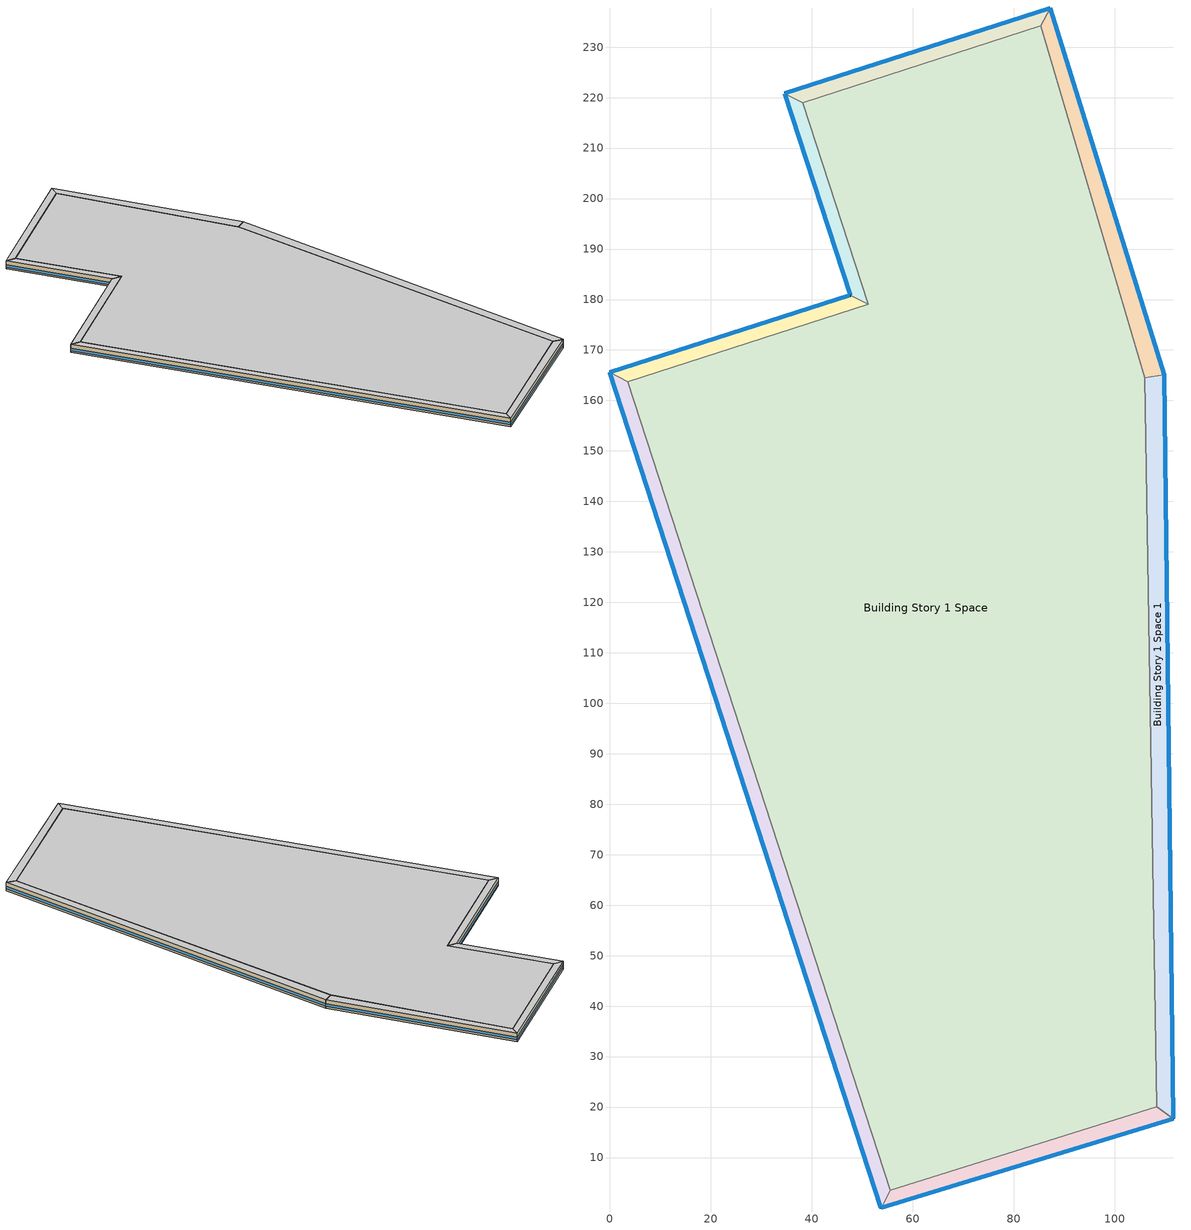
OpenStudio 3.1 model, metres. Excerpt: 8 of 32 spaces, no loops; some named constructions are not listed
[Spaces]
Building Story 1 Space
 floor ground: 105.93,164.49 108.38,20.09 55.57,3.55 3.56,163.73 51.15,179.06 38.19,218.99 85.39,234.21 z0
 wall adiabatic (Typical Interior Wall): 108.38,20.09 105.93,164.49 85.39,234.21 38.19,218.99 51.15,179.06 3.56,163.73 55.57,3.55 108.38,20.09 z0:3.6
 ceiling adiabatic (Typical Interior Floor): 85.39,234.21 38.19,218.99 51.15,179.06 3.56,163.73 55.57,3.55 108.38,20.09 105.93,164.49 z3.6
Building Story 1 Space 1
 floor ground: 109.88,165.12 111.61,17.73 108.38,20.09 105.93,164.49 z0
 wall outside: 111.61,17.73 109.88,165.12 z0:3.6
 wall adiabatic (Typical Interior Wall): 109.88,165.12 105.93,164.49 108.38,20.09 111.61,17.73 z0:3.6
 window: 111.61,17.76 109.88,165.09 z0.76:1.84
 ceiling adiabatic (Typical Interior Ceiling): 105.93,164.49 108.38,20.09 111.61,17.73 109.88,165.12 z3.6
Building Story 1 Space 2
 floor ground: 111.61,17.73 53.73,0 55.57,3.55 108.38,20.09 z0
 wall outside: 53.73,0 111.61,17.73 z0:3.6
 wall adiabatic (Typical Interior Wall): 111.61,17.73 108.38,20.09 55.57,3.55 53.73,0 z0:3.6
 window: 53.75,0.01 111.58,17.72 z0.76:1.84
 ceiling adiabatic (Typical Interior Ceiling): 108.38,20.09 55.57,3.55 53.73,0 111.61,17.73 z3.6
Building Story 1 Space 3
 floor ground: 53.73,0 0,165.55 3.56,163.73 55.57,3.55 z0
 wall outside: 0,165.55 53.73,0 z0:3.6
 wall adiabatic (Typical Interior Wall): 53.73,0 55.57,3.55 3.56,163.73 0,165.55 z0:3.6
 window: 0.01,165.52 53.72,0.02 z0.76:1.84
 ceiling adiabatic (Typical Interior Ceiling): 55.57,3.55 3.56,163.73 0,165.55 53.73,0 z3.6
Building Story 1 Space 4
 floor ground: 0,165.55 47.59,180.88 51.15,179.06 3.56,163.73 z0
 wall outside: 47.59,180.88 0,165.55 z0:3.6
 wall adiabatic (Typical Interior Wall): 0,165.55 3.56,163.73 51.15,179.06 47.59,180.88 z0:3.6
 window: 47.56,180.87 0.02,165.55 z0.76:1.84
 ceiling adiabatic (Typical Interior Ceiling): 3.56,163.73 51.15,179.06 47.59,180.88 0,165.55 z3.6
Building Story 1 Space 5
 floor ground: 47.59,180.88 34.63,220.81 38.19,218.99 51.15,179.06 z0
 wall outside: 34.63,220.81 47.59,180.88 z0:3.6
 wall adiabatic (Typical Interior Wall): 47.59,180.88 51.15,179.06 38.19,218.99 34.63,220.81 z0:3.6
 window: 34.64,220.79 47.58,180.9 z0.76:1.84
 ceiling adiabatic (Typical Interior Ceiling): 51.15,179.06 38.19,218.99 34.63,220.81 47.59,180.88 z3.6
Building Story 1 Space 6
 floor ground: 34.63,220.81 87.23,237.76 85.39,234.21 38.19,218.99 z0
 wall outside: 87.23,237.76 34.63,220.81 z0:3.6
 wall adiabatic (Typical Interior Wall): 34.63,220.81 38.19,218.99 85.39,234.21 87.23,237.76 z0:3.6
 window: 87.2,237.75 34.65,220.82 z0.76:1.84
 ceiling adiabatic (Typical Interior Ceiling): 38.19,218.99 85.39,234.21 87.23,237.76 34.63,220.81 z3.6
Building Story 1 Space 7
 floor ground: 87.23,237.76 109.88,165.12 105.93,164.49 85.39,234.21 z0
 wall outside: 109.88,165.12 87.23,237.76 z0:3.6
 wall adiabatic (Typical Interior Wall): 87.23,237.76 85.39,234.21 105.93,164.49 109.88,165.12 z0:3.6
 window: 109.87,165.14 87.24,237.73 z0.76:1.84
 ceiling adiabatic (Typical Interior Ceiling): 85.39,234.21 105.93,164.49 109.88,165.12 87.23,237.76 z3.6
[Schedule:Ruleset]
Name | Default Day Schedule | Summer Design Day Schedule | Winter Design Day Schedule
RestaurantSitDown BLDG_LIGHT_KITCHEN_SCH_2010_2013 | RestaurantSitDown BLDG_LIGHT_KITCHEN_SCH_2010_2013 Default | RestaurantSitDown BLDG_LIGHT_KITCHEN_SCH_2010_2013 Summer Design Day | RestaurantSitDown BLDG_LIGHT_KITCHEN_SCH_2010_2013 Winter Design Day
RestaurantSitDown Rest_GAS_EQUIP_SCH | RestaurantSitDown Rest_GAS_EQUIP_SCH Default | RestaurantSitDown Rest_GAS_EQUIP_SCH Summer Design Day | RestaurantSitDown Rest_GAS_EQUIP_SCH Winter Design Day
OfficeLarge BLDG_LIGHT_SCH_2013 | OfficeLarge BLDG_LIGHT_SCH_2013 Default | OfficeLarge BLDG_LIGHT_SCH_2013 Summer Design Day | OfficeLarge BLDG_LIGHT_SCH_2013 Winter Design Day
DataCenter_EQUIP_SCH | Schedule Day 17 | DataCenter_EQUIP_SCH Summer Design Day | DataCenter_EQUIP_SCH Winter Design Day 11
OfficeLarge BLDG_OCC_SCH | OfficeLarge BLDG_OCC_SCH Default | OfficeLarge BLDG_OCC_SCH Summer Design Day | OfficeLarge BLDG_OCC_SCH Winter Design Day
OfficeLarge BLDG_EQUIP_SCH | OfficeLarge BLDG_EQUIP_SCH Default | OfficeLarge BLDG_EQUIP_SCH Summer Design Day | OfficeLarge BLDG_EQUIP_SCH Winter Design Day
Elevator Schedule 1 | 42 space(s) Occ Sch Default 1 | 42 space(s) Occ Sch Summer Design Day 1 | 42 space(s) Occ Sch Winter Design Day 1
Elevator Schedule 2 | 42 space(s) Occ Sch Default 2 | 42 space(s) Occ Sch Summer Design Day 2 | 42 space(s) Occ Sch Winter Design Day 2
Elevator Schedule 3 | 42 space(s) Occ Sch Default 3 | 42 space(s) Occ Sch Summer Design Day 3 | 42 space(s) Occ Sch Winter Design Day 3
[Schedule:Day]
RestaurantSitDown BLDG_LIGHT_KITCHEN_SCH_2010_2013 Default: 1, 0, 0.16446, 6, 0, 0.15, 8, 0, 0.24669, 10, 0, 0.41115, 16, 0, 0.57561, 22, 0, 0.49338, 23, 0, 0.41115, 24, 0, 0.24669
RestaurantSitDown BLDG_LIGHT_KITCHEN_SCH_2010_2013 Sat Day: 1, 0, 0.16446, 6, 0, 0.15, 8, 0, 0.24669, 10, 0, 0.49338, 17, 0, 0.65784, 22, 0, 0.74007, 23, 0, 0.41115, 24, 0, 0.24669
RestaurantSitDown BLDG_LIGHT_KITCHEN_SCH_2010_2013 Summer Design Day; OfficeLarge BLDG_LIGHT_SCH_2013 Summer Design Day; DataCenter_EQUIP_SCH Summer Design Day; DataCenter_EQUIP_SCH Wknd|Wkdy|Hol Day 3; DataCenter_EQUIP_SCH Wknd|Wkdy|Hol Day 7; DataCenter_EQUIP_SCH Wknd|Wkdy|Hol Day 11; OfficeLarge BLDG_EQUIP_SCH Summer Design Day; 42 space(s) Occ Sch Summer Design Day 1; 42 space(s) Occ Sch Winter Design Day 1; 42 space(s) Occ Sch Summer Design Day 2; 42 space(s) Occ Sch Winter Design Day 2; 42 space(s) Occ Sch Summer Design Day 3; 42 space(s) Occ Sch Winter Design Day 3: 24, 0, 1
RestaurantSitDown BLDG_LIGHT_KITCHEN_SCH_2010_2013 Wkdy Day: 1, 0, 0.123345, 5, 0, 0.15, 6, 0, 0.16446, 8, 0, 0.32892, 10, 0, 0.49338, 22, 0, 0.74007, 23, 0, 0.41115, 24, 0, 0.24669
RestaurantSitDown BLDG_LIGHT_KITCHEN_SCH_2010_2013 Winter Design Day; RestaurantSitDown Rest_GAS_EQUIP_SCH Winter Design Day; OfficeLarge BLDG_LIGHT_SCH_2013 Winter Design Day; Schedule Day 17; OfficeLarge BLDG_OCC_SCH Winter Design Day; OfficeLarge BLDG_EQUIP_SCH Winter Design Day: 24, 0, 0
RestaurantSitDown Rest_GAS_EQUIP_SCH Default; RestaurantSitDown Rest_GAS_EQUIP_SCH Default|Sat|Wkdy Day: 1, 0, 0.03, 2, 0, 0.02, 3, 0, 0.03, 4, 0, 0.02, 5, 0, 0.05, 6, 0, 0.12, 7, 0, 0.13, 8, 0, 0.15, 9, 0, 0.18, 10, 0, 0.21, 11, 0, 0.26, 12, 0, 0.29, 13, 0, 0.27, 14, 0, 0.25, 16, 0, 0.23, 18, 0, 0.26, 19, 0, 0.24, 20, 0, 0.22, 21, 0, 0.2, 22, 0, 0.18, 23, 0, 0.09, 24, 0, 0.03
RestaurantSitDown Rest_GAS_EQUIP_SCH Summer Design Day: 24, 0, 0.29
OfficeLarge BLDG_LIGHT_SCH_2013 Default: 5, 0, 0.05, 18, 0, 0.0452801, 24, 0, 0.05
OfficeLarge BLDG_LIGHT_SCH_2013 Sat Day: 6, 0, 0.05, 8, 0, 0.0905601, 12, 0, 0.27168, 17, 0, 0.13584, 19, 0, 0.0452801, 24, 0, 0.05
OfficeLarge BLDG_LIGHT_SCH_2013 Wkdy Day: 5, 0, 0.05, 6, 0, 0.1, 7, 0, 0.0905601, 8, 0, 0.27168, 17, 0, 0.815041, 18, 0, 0.452801, 20, 0, 0.27168, 22, 0, 0.18112, 23, 0, 0.0905601, 24, 0, 0.0452801
DataCenter_EQUIP_SCH Wknd|Wkdy|Hol Day; DataCenter_EQUIP_SCH Wknd|Wkdy|Hol Day 4; DataCenter_EQUIP_SCH Wknd|Wkdy|Hol Day 8; DataCenter_EQUIP_SCH Winter Design Day 11: 24, 0, 0.25
DataCenter_EQUIP_SCH Wknd|Wkdy|Hol Day 1; DataCenter_EQUIP_SCH Wknd|Wkdy|Hol Day 5; DataCenter_EQUIP_SCH Wknd|Wkdy|Hol Day 9: 24, 0, 0.5
DataCenter_EQUIP_SCH Wknd|Wkdy|Hol Day 2; DataCenter_EQUIP_SCH Wknd|Wkdy|Hol Day 6; DataCenter_EQUIP_SCH Wknd|Wkdy|Hol Day 10: 24, 0, 0.75
OfficeLarge BLDG_OCC_SCH Default: 6, 0, 0, 18, 0, 0.05, 24, 0, 0
OfficeLarge BLDG_OCC_SCH Sat Day: 6, 0, 0, 8, 0, 0.1, 12, 0, 0.3, 17, 0, 0.1, 19, 0, 0.05, 24, 0, 0
OfficeLarge BLDG_OCC_SCH Summer Design Day: 6, 0, 0, 22, 0, 1, 24, 0, 0.05
OfficeLarge BLDG_OCC_SCH Wkdy Day: 6, 0, 0, 7, 0, 0.1, 8, 0, 0.2, 12, 0, 0.95, 13, 0, 0.5, 17, 0, 0.95, 18, 0, 0.3, 22, 0, 0.1, 24, 0, 0.05
OfficeLarge ACTIVITY_SCH Default; OfficeLarge ACTIVITY_SCH Winter Design Day; OfficeLarge ACTIVITY_SCH Summer Design Day: 24, 0, 120
OfficeLarge BLDG_EQUIP_SCH Default: 24, 0, 0.3
OfficeLarge BLDG_EQUIP_SCH Sat Day: 6, 0, 0.3, 8, 0, 0.4, 12, 0, 0.5, 17, 0, 0.35, 24, 0, 0.3
OfficeLarge BLDG_EQUIP_SCH Wkdy Day: 8, 0, 0.4, 12, 0, 0.9, 13, 0, 0.8, 17, 0, 0.9, 18, 0, 0.5, 24, 0, 0.4
42 space(s) Occ Sch Default 1: 1, 0, 0.0582239, 4, 0, 0, 5, 0, 0.0582239, 6, 0, 0.0690704, 7, 0, 0.36019, 8, 0, 0.0813489, 9, 0, 0, 10, 0, 0.232895, 11, 0, 0.349343, 12, 0, 0.300534, 13, 0, 0.0676384, 14, 0, 0.349343, 15, 0, 0.232895, 16, 0, 0.0582239, 17, 0, 0.220617, 18, 0, 0.32765, 20, 0, 0, 21, 0, 0.349343, 22, 0, 0.180095, 23, 0, 0.174672, 24, 0, 0
42 space(s) Occ Sch Sunday 1: 1, 0, 0.0582239, 5, 0, 0, 6, 0, 0.0636471, 7, 0, 0.524015, 8, 0, 0, 9, 0, 0.349343, 10, 0, 0, 11, 0, 0.116448, 12, 0, 0.232895, 13, 0, 0, 14, 0, 0.232895, 15, 0, 0.116448, 16, 0, 0.0582239, 17, 0, 0.116448, 18, 0, 0.227472, 19, 0, 0.116448, 20, 0, 0.0582239, 21, 0, 0.407567, 22, 0, 0.174672, 24, 0, 0
42 space(s) Occ Sch Saturday 1: 1, 0, 0.0582239, 5, 0, 0, 6, 0, 0.0690704, 7, 0, 0.524015, 8, 0, 0.021693, 9, 0, 0.116448, 10, 0, 0.232895, 11, 0, 0.291119, 12, 0, 0.0365308, 13, 0, 0, 14, 0, 0.174672, 15, 0, 0.0582239, 16, 0, 0, 17, 0, 0.00542326, 18, 0, 0.465791, 19, 0, 0.227472, 20, 0, 0.232895, 21, 0, 0.0582239, 22, 0, 0.116448, 23, 0, 0.232895, 24, 0, 0
42 space(s) Occ Sch Default 2; 42 space(s) Occ Sch Default 3: 1, 0, 1, 4, 0, 0, 5, 0, 1, 6, 0, 1, 7, 0, 1, 8, 0, 1, 9, 0, 0, 10, 0, 1, 11, 0, 1, 12, 0, 1, 13, 0, 1, 14, 0, 1, 15, 0, 1, 16, 0, 1, 17, 0, 1, 18, 0, 1, 20, 0, 0, 21, 0, 1, 22, 0, 1, 23, 0, 1, 24, 0, 0
42 space(s) Occ Sch Sunday 2; 42 space(s) Occ Sch Sunday 3: 1, 0, 1, 5, 0, 0, 6, 0, 1, 7, 0, 1, 8, 0, 0, 9, 0, 1, 10, 0, 0, 11, 0, 1, 12, 0, 1, 13, 0, 0, 14, 0, 1, 15, 0, 1, 16, 0, 1, 17, 0, 1, 18, 0, 1, 19, 0, 1, 20, 0, 1, 21, 0, 1, 22, 0, 1, 24, 0, 0
42 space(s) Occ Sch Saturday 2; 42 space(s) Occ Sch Saturday 3: 1, 0, 1, 5, 0, 0, 6, 0, 1, 7, 0, 1, 8, 0, 1, 9, 0, 1, 10, 0, 1, 11, 0, 1, 12, 0, 1, 13, 0, 0, 14, 0, 1, 15, 0, 1, 16, 0, 0, 17, 0, 1, 18, 0, 1, 19, 0, 1, 20, 0, 1, 21, 0, 1, 22, 0, 1, 23, 0, 1, 24, 0, 0
[Schedule:Rule] Date Specification Type=DateRange; Start Day=1
Name | Schedule Ruleset | Rule Order | Day Schedule | Apply Saturday | Start Month | End Month | End Day | Apply Monday | Apply Tuesday | Apply Wednesday | Apply Thursday | Apply Friday | Apply Sunday
Schedule Rule 8 | RestaurantSitDown BLDG_LIGHT_KITCHEN_SCH_2010_2013 | 1 | RestaurantSitDown BLDG_LIGHT_KITCHEN_SCH_2010_2013 Sat Day | Yes | 1 | 12 | 31
Schedule Rule 9 | RestaurantSitDown BLDG_LIGHT_KITCHEN_SCH_2010_2013 | 0 | RestaurantSitDown BLDG_LIGHT_KITCHEN_SCH_2010_2013 Wkdy Day |  | 1 | 12 | 31 | Yes | Yes | Yes | Yes | Yes
Schedule Rule 10 | RestaurantSitDown Rest_GAS_EQUIP_SCH | 0 | RestaurantSitDown Rest_GAS_EQUIP_SCH Default|Sat|Wkdy Day | Yes | 1 | 12 | 31 | Yes | Yes | Yes | Yes | Yes
Schedule Rule 11 | OfficeLarge BLDG_LIGHT_SCH_2013 | 1 | OfficeLarge BLDG_LIGHT_SCH_2013 Sat Day | Yes | 1 | 12 | 31
Schedule Rule 12 | OfficeLarge BLDG_LIGHT_SCH_2013 | 0 | OfficeLarge BLDG_LIGHT_SCH_2013 Wkdy Day |  | 1 | 12 | 31 | Yes | Yes | Yes | Yes | Yes
Schedule Rule 13 | DataCenter_EQUIP_SCH | 11 | DataCenter_EQUIP_SCH Wknd|Wkdy|Hol Day | Yes | 1 | 1 | 31 | Yes | Yes | Yes | Yes | Yes | Yes
Schedule Rule 14 | DataCenter_EQUIP_SCH | 10 | DataCenter_EQUIP_SCH Wknd|Wkdy|Hol Day 1 | Yes | 2 | 2 | 28 | Yes | Yes | Yes | Yes | Yes | Yes
Schedule Rule 15 | DataCenter_EQUIP_SCH | 9 | DataCenter_EQUIP_SCH Wknd|Wkdy|Hol Day 2 | Yes | 3 | 3 | 31 | Yes | Yes | Yes | Yes | Yes | Yes
Schedule Rule 16 | DataCenter_EQUIP_SCH | 8 | DataCenter_EQUIP_SCH Wknd|Wkdy|Hol Day 3 | Yes | 4 | 4 | 30 | Yes | Yes | Yes | Yes | Yes | Yes
Schedule Rule 17 | DataCenter_EQUIP_SCH | 7 | DataCenter_EQUIP_SCH Wknd|Wkdy|Hol Day 4 | Yes | 5 | 5 | 31 | Yes | Yes | Yes | Yes | Yes | Yes
Schedule Rule 18 | DataCenter_EQUIP_SCH | 6 | DataCenter_EQUIP_SCH Wknd|Wkdy|Hol Day 5 | Yes | 6 | 6 | 30 | Yes | Yes | Yes | Yes | Yes | Yes
Schedule Rule 19 | DataCenter_EQUIP_SCH | 5 | DataCenter_EQUIP_SCH Wknd|Wkdy|Hol Day 6 | Yes | 7 | 7 | 31 | Yes | Yes | Yes | Yes | Yes | Yes
Schedule Rule 20 | DataCenter_EQUIP_SCH | 4 | DataCenter_EQUIP_SCH Wknd|Wkdy|Hol Day 7 | Yes | 8 | 8 | 31 | Yes | Yes | Yes | Yes | Yes | Yes
Schedule Rule 21 | DataCenter_EQUIP_SCH | 3 | DataCenter_EQUIP_SCH Wknd|Wkdy|Hol Day 8 | Yes | 9 | 9 | 30 | Yes | Yes | Yes | Yes | Yes | Yes
Schedule Rule 22 | DataCenter_EQUIP_SCH | 2 | DataCenter_EQUIP_SCH Wknd|Wkdy|Hol Day 9 | Yes | 10 | 10 | 31 | Yes | Yes | Yes | Yes | Yes | Yes
Schedule Rule 23 | DataCenter_EQUIP_SCH | 1 | DataCenter_EQUIP_SCH Wknd|Wkdy|Hol Day 10 | Yes | 11 | 11 | 30 | Yes | Yes | Yes | Yes | Yes | Yes
Schedule Rule 24 | DataCenter_EQUIP_SCH | 0 | DataCenter_EQUIP_SCH Wknd|Wkdy|Hol Day 11 | Yes | 12 | 12 | 31 | Yes | Yes | Yes | Yes | Yes | Yes
Schedule Rule 25 | OfficeLarge BLDG_OCC_SCH | 1 | OfficeLarge BLDG_OCC_SCH Sat Day | Yes | 1 | 12 | 31
Schedule Rule 26 | OfficeLarge BLDG_OCC_SCH | 0 | OfficeLarge BLDG_OCC_SCH Wkdy Day |  | 1 | 12 | 31 | Yes | Yes | Yes | Yes | Yes
Schedule Rule 27 | OfficeLarge BLDG_EQUIP_SCH | 1 | OfficeLarge BLDG_EQUIP_SCH Sat Day | Yes | 1 | 12 | 31
Schedule Rule 28 | OfficeLarge BLDG_EQUIP_SCH | 0 | OfficeLarge BLDG_EQUIP_SCH Wkdy Day |  | 1 | 12 | 31 | Yes | Yes | Yes | Yes | Yes
42 space(s) Occ Sch Sunday Rule 1 | Elevator Schedule 1 | 0 | 42 space(s) Occ Sch Sunday 1 |  | 1 | 12 | 31 |  |  |  |  |  | Yes
42 space(s) Occ Sch Saturday Rule 1 | Elevator Schedule 1 | 1 | 42 space(s) Occ Sch Saturday 1 | Yes | 1 | 12 | 31
42 space(s) Occ Sch Sunday Rule 2 | Elevator Schedule 2 | 0 | 42 space(s) Occ Sch Sunday 2 |  | 1 | 12 | 31 |  |  |  |  |  | Yes
42 space(s) Occ Sch Saturday Rule 2 | Elevator Schedule 2 | 1 | 42 space(s) Occ Sch Saturday 2 | Yes | 1 | 12 | 31
42 space(s) Occ Sch Sunday Rule 3 | Elevator Schedule 3 | 0 | 42 space(s) Occ Sch Sunday 3 |  | 1 | 12 | 31 |  |  |  |  |  | Yes
42 space(s) Occ Sch Saturday Rule 3 | Elevator Schedule 3 | 1 | 42 space(s) Occ Sch Saturday 3 | Yes | 1 | 12 | 31
